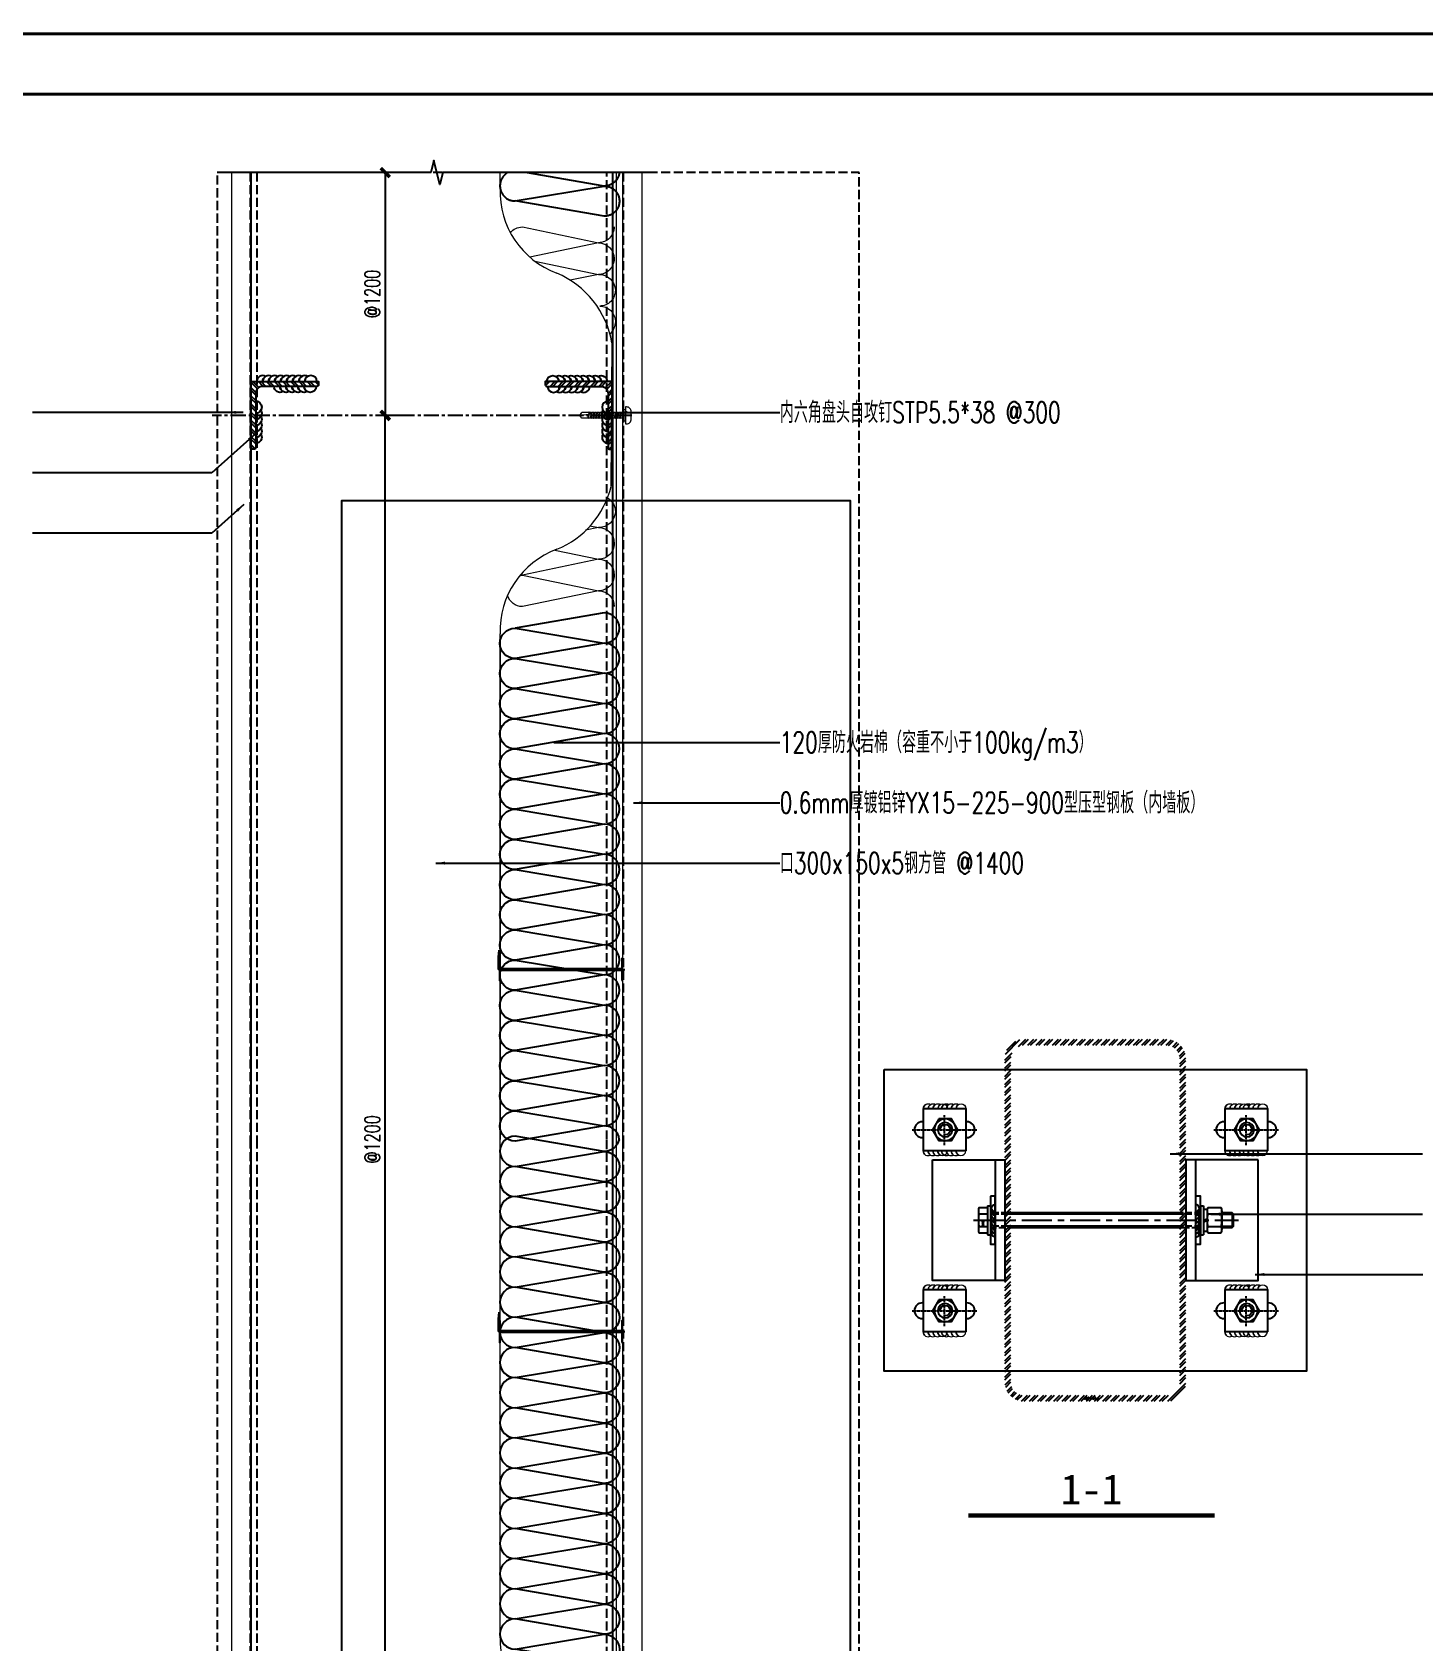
# Model space of a CAD drawing. Extents: x -160106 to 966792, y -663931 to 1550022.
# Drawn here: x -81312 to -80159, y -126827 to -125493 of the extents above; entities that cross this region are included whole.
import ezdxf
from ezdxf.enums import TextEntityAlignment as Align
from ezdxf.xclip import XClip

# ---------------------------------------------------------------- set-up
doc = ezdxf.new("R2010")
doc.units = 0
for name, pattern in [('CENTER', [2, 1.25, -0.25, 0.25, -0.25]), ('ZN-CENTER', [2, 1.25, -0.25, 0.25, -0.25]), ('ZN-DASH', [0.35, 0.25, -0.1])]:
    doc.linetypes.add(name, pattern=pattern)
for name, color, linetype in [('!ZN1-填充-8', 8, 'Continuous'), ('!ZN4-焊缝-8', 8, 'Continuous'), ('!ZN4-配件-11', 11, 'Continuous'), ('!ZN5-钢材投影-40', 40, 'Continuous'), ('!ZN5-钢材断面-2', 2, 'Continuous'), ('!ZN6-虚线-8', 8, 'ZN-DASH'), ('!ZN6-轴线-1', 1, 'ZN-CENTER'), ('!ZN7-符号-173', 173, 'Continuous'), ('0-cxFrame', 155, 'Continuous'), ('0-钢材投影', 40, 'Continuous'), ('11配件', 11, 'Continuous'), ('3符号', 173, 'Continuous'), ('DIM', 173, 'Continuous'), ('Fill', 8, 'Continuous'), ('MS-T', 40, 'Continuous'), ('TEXT', 7, 'Continuous'), ('ZX', 240, 'CENTER')]:
    doc.layers.add(name, color=color, linetype=linetype)
for name, color, linetype, lineweight in [('0-cxText', 131, 'Continuous', 25), ('0_SCREW RIVET', 4, 'Continuous', 15), ('welding', 1, 'Continuous', 18), ('彩钢板', 6, 'Continuous', 15)]:
    doc.layers.add(name, color=color, linetype=linetype, lineweight=lineweight)
doc.layers.add('0_INSULATION', color=252, linetype='Continuous', lineweight=9, transparency=0.2)
doc.layers.add('@ZN-型材编号（非打印层）', color=8, linetype='Continuous', plot=False)
doc.styles.add('cx_tuming', font='simhei.ttf')
doc.styles.add('cx_tuqian1', font='')
doc.styles.add('DHTEXT-1', font='ROMANS.shx', dxfattribs={"width": 0.7, "bigfont": 'CHINESE.shx'})
doc.styles.add('ZNTextStyle', font='ROMANS.shx', dxfattribs={"width": 0.7, "bigfont": 'CHINESE.shx'})
doc.styles.add('中南符号', font='simhei.ttf')
doc.styles.add('黑体', font='simhei.ttf', dxfattribs={"height": 12})
doc.styles.get('cx_tuqian1').set_extended_font_data('SimSun')
doc.dimstyles.new('ZN5', dxfattribs={"dimscale": 5, "dimtxt": 2.5, "dimasz": 1.5, "dimexe": 1, "dimexo": 2, "dimgap": 0.9, "dimtad": 1, "dimdec": 0, "dimdsep": 46, "dimtxsty": 'DHTEXT-1', "dimblk": 'ARCHTICK', "dimcen": 2.5, "dimclrd": 173, "dimclre": 173, "dimclrt": 7, "dimazin": 2, "dimtfac": 1, "dimtdec": 0, "dimtix": 1, "dimtmove": 2, "dimatfit": 3, "dimfxl": 0, "dimtolj": 1, "dimtzin": 0, "dimarcsym": 0})

# ---------------------------------------------------------------- blocks, each defined once
blk = doc.blocks.new('20250826140044')
at = {"layer": '0_INSULATION'}
for p, q in [((-37.4, 159.8), (-37.4, 572)), ((58.6, 572), (58.6, -628)), ((-19, 128.2), (44.1, 115.1)), ((44.1, 115.1), (-12.9, 103.2)), ((-8.7, 99.8), (44.1, 88.8)), ((44.1, 88.8), (20.6, 83.9)), ((54.6, -86.8), (55.3, 32.1)), ((36.9, -119.4), (44.2, -120.9)), ((44.2, -120.9), (33.3, -123.2)), ((7.8, -139.6), (44.2, -147.2)), ((44.2, -147.2), (-18.9, -160.3)), ((-18.9, -160.3), (44.2, -173.4)), ((44.2, -173.4), (-18.9, -186.5)), ((-37.4, -628), (-37.4, -209)), ((-37.4, -214.5), (-37.4, -628))]:
    blk.add_line(p, q, dxfattribs=at)
for centre, radius, start, end in [((34.5, 157.4), 72, 178.0446, 249.7125), ((-20.6, 19), 77, 9.828, 66.9693), ((-19, -68.8), 75.8, 292.1666, 346.2521), ((34.5, -206.5), 72, 110.2875, 181.9554)]:
    blk.add_arc(centre, radius, start, end, dxfattribs=at)
at = {"layer": '0_INSULATION', "extrusion": (0, 0, -1)}
for centre, major_axis, ratio, start_param, end_param in [((-19, 115), (0, 13.1), 0.988253, 5.406397, 6.283185), ((44.1, 128.2), (0, 13.1), 0.988253, 1.570796, 3.141593), ((44.1, 101.9), (0, 13.1), 0.988253, 0, 1.570796), ((44.1, 101.9), (0, 13.1), 0.988253, 1.570796, 3.141593), ((44.9, 75.5), (-8.4, 10.6), 0.960747, 0.629655, 2.200451), ((45.1, 75.7), (0, 13.1), 0.988253, 1.570796, 3.141593), ((45.1, 49.5), (0, 13.1), 0.988253, 0, 1.570796), ((45.1, 49.5), (0, 13.1), 0.988253, 1.570796, 2.416555), ((45.2, -107.8), (0, 13.1), 0.988253, 0.524657, 1.570796), ((44.9, -107.6), (-8.4, -10.7), 0.960759, 4.08278, 5.653576), ((44.2, -134.1), (0, 13.1), 0.988253, 0, 1.570796), ((44.2, -134.1), (0, 13.1), 0.988253, 1.570796, 3.141593), ((44.2, -160.3), (0, 13.1), 0.988253, 0, 1.570796), ((-18.9, -173.4), (0, 13.1), 0.988253, 6.139662, 6.283185), ((-18.9, -147.2), (0, 13.1), 0.988253, 3.141593, 3.269368), ((44.2, -160.3), (0, 13.1), 0.988253, 1.570796, 3.141593), ((44.2, -186.5), (0, 13.1), 0.988253, 0, 1.570796), ((-18.9, -173.4), (0, 13.1), 0.988253, 3.141593, 4.407145)]:
    blk.add_ellipse(centre, major_axis=major_axis, ratio=ratio, start_param=start_param, end_param=end_param, dxfattribs=at)
at = {"layer": 'Fill'}
for points in [[(61.1, 572, -0.355547), (48.9, 562), (-25.1, 574.7, 1), (-25.1, 549.7), (48.9, 562, -1), (48.9, 537), (-25.1, 549.7, 1), (-25.1, 524.7), (48.9, 537, -1), (48.9, 512), (-25.1, 524.7, 1), (-25.1, 499.7), (48.9, 512, -1), (48.9, 487), (-25.1, 499.7, 1), (-25.1, 474.7), (48.9, 487, -1), (48.9, 462), (-25.1, 474.7, 1), (-25.1, 449.7), (48.9, 462, -1), (48.9, 437), (-25.1, 449.7, 1), (-25.1, 424.7), (48.9, 437, -1), (48.9, 412), (-25.1, 424.7, 1), (-25.1, 399.7), (48.9, 412, -1), (48.9, 387), (-25.1, 399.7, 1), (-25.1, 374.7), (48.9, 387, -1), (48.9, 362), (-25.1, 374.7, 1), (-25.1, 349.7), (48.9, 362, -1), (48.9, 337), (-25.1, 349.7, 1), (-25.1, 324.7), (48.9, 337, -1), (48.9, 312), (-25.1, 324.7, 1), (-25.1, 299.7), (48.9, 312, -1), (48.9, 287), (-25.1, 299.7, 1), (-25.1, 274.7), (48.9, 287, -1), (48.9, 262), (-25.1, 274.7, 1), (-25.1, 249.7), (48.9, 262, -1), (48.9, 237), (-25.1, 249.7, 1), (-25.1, 224.7), (48.9, 237, -1), (48.9, 212), (-25.1, 224.7, 1), (-25.1, 199.7), (48.9, 212, -1), (48.9, 187), (-25.1, 199.7, 1), (-25.1, 174.7), (48.9, 187, -1), (48.9, 162), (-25.1, 174.7, 1), (-25.1, 149.7), (48.9, 162, -1), (48.9, 137), (-25.1, 149.7)], [(61.3, -628, 0.385563), (48.9, -616.7), (-25.1, -629.4, -1), (-25.1, -604.4), (48.9, -616.7, 1), (48.9, -591.7), (-25.1, -604.4, -1), (-25.1, -579.4), (48.9, -591.7, 1), (48.9, -566.7), (-25.1, -579.4, -1), (-25.1, -554.4), (48.9, -566.7, 1), (48.9, -541.7), (-25.1, -554.4, -1), (-25.1, -529.4), (48.9, -541.7, 1), (48.9, -516.7), (-25.1, -529.4, -1), (-25.1, -504.4), (48.9, -516.7, 1), (48.9, -491.7), (-25.1, -504.4, -1), (-25.1, -479.4), (48.9, -491.7, 1), (48.9, -466.7), (-25.1, -479.4, -1), (-25.1, -454.4), (48.9, -466.7, 1), (48.9, -441.7), (-25.1, -454.4, -1), (-25.1, -429.4), (48.9, -441.7, 1), (48.9, -416.7), (-25.1, -429.4, -1), (-25.1, -404.4), (48.9, -416.7, 1), (48.9, -391.7), (-25.1, -404.4, -1), (-25.1, -379.4), (48.9, -391.7, 1), (48.9, -366.7), (-25.1, -379.4, -1), (-25.1, -354.4), (48.9, -366.7, 1), (48.9, -341.7), (-25.1, -354.4, -1), (-25.1, -329.4), (48.9, -341.7, 1), (48.9, -316.7), (-25.1, -329.4, -1), (-25.1, -304.4), (48.9, -316.7, 1), (48.9, -291.7), (-25.1, -304.4, -1), (-25.1, -279.4), (48.9, -291.7, 1), (48.9, -266.7), (-25.1, -279.4, -1), (-25.1, -254.4), (48.9, -266.7, 1), (48.9, -241.7), (-25.1, -254.4, -1), (-25.1, -229.4), (48.9, -241.7, 1), (48.9, -216.7), (-25.1, -229.4, -1), (-25.1, -204.4), (48.9, -216.7, 1), (48.9, -191.7), (-25.1, -204.4)]]:
    blk.add_lwpolyline(points, format="xyb", dxfattribs=at)
blk = doc.blocks.new('ZN-角钢56X56X4')
at = {"layer": '!ZN1-填充-8'}
h = blk.add_hatch(dxfattribs=at)
h.set_pattern_fill('ANSI32', color=256, scale=0.5, style=0)
edge = h.paths.add_edge_path()
edge.add_line((0, 0), (0, 56))
edge.add_line((0, 56), (2.7, 56))
edge.add_arc((2.7, 54.7), 1.33, 360, 450, ccw=False)
edge.add_line((4, 54.7), (4, 10))
edge.add_arc((10, 10), 6, 180, 270)
edge.add_line((10, 4), (54.7, 4))
edge.add_arc((54.7, 2.7), 1.33, 360, 450, ccw=False)
edge.add_line((56, 2.7), (56, 0))
edge.add_line((56, 0), (0, 0))
at = {"layer": '!ZN5-钢材断面-2'}
blk.add_lwpolyline([(0, 0), (0, 56), (2.7, 56, -0.414214), (4, 54.7), (4, 10, 0.414214), (10, 4), (54.7, 4, -0.414214), (56, 2.7), (56, 0), (0, 0)], format="xyb", dxfattribs=at)
blk = doc.blocks.new('*U1072')
at = {"layer": '!ZN5-钢材断面-2', "extrusion": (0, 0, -1), "zscale": -1, "rotation": 90}
blk.add_blockref('ZN-角钢56X56X4', (0, 0), dxfattribs=at)
blk = doc.blocks.new('$紧固件$00000145')
at = {"layer": '0_SCREW RIVET'}
for p, q in [((-1.7, 9.4), (-1.7, 7.2)), ((-1.7, 6.7), (-1.7, 5)), ((-1.7, 4.5), (-1.7, 2.8)), ((-1.7, 2.3), (-1.7, 0.6)), ((-1.7, 0.1), (-1.7, -1.6)), ((2.8, 9.4), (2.8, 7.6)), ((2.8, 7.1), (2.8, 5.4)), ((2.8, 4.9), (2.8, 3.2)), ((2.8, 2.7), (2.8, 1)), ((2.8, 0.5), (2.8, -1.2)), ((-1.7, -2.1), (-1.7, -3.8)), ((-1.7, -4.3), (-1.7, -6)), ((-1.7, -6.5), (-1.7, -8.2)), ((-1.7, -8.7), (-1.7, -10.5)), ((-1.7, -11), (-1.7, -12.7)), ((-1.7, -13.2), (-1.7, -14.9)), ((2.8, -1.7), (2.8, -3.4)), ((2.8, -3.9), (2.8, -5.6)), ((2.8, -6.1), (2.8, -7.8)), ((2.8, -8.3), (2.8, -10.1)), ((2.8, -10.6), (2.8, -12.3)), ((2.8, -12.8), (2.8, -14.5)), ((-1.7, -15.4), (-1.7, -17.1)), ((-1.7, -17.6), (-1.7, -19.3)), ((-1.7, -19.8), (-1.7, -24.8)), ((-1.7, -24.8), (0.5, -26.6)), ((0.5, -26.6), (2.8, -24.8)), ((2.8, -15), (2.8, -16.7)), ((2.8, -17.2), (2.8, -18.9)), ((2.8, -19.4), (2.8, -24.8))]:
    blk.add_line(p, q, dxfattribs=at)
blk.add_lwpolyline([(-6.5, 12.1, -0.414214), (-2.5, 16.1), (3.5, 16.1, -0.414214), (7.5, 12.1), (7.5, 12.2), (7.5, 11.4), (-6.5, 11.4), (-6.5, 12.2)], format="xyb", close=True, dxfattribs=at)
for points in [[(-4, 11.4), (5, 11.4), (5, 9.4), (-4, 9.4)], [(-1.7, 6.7), (2.8, 7.1), (3.3, 7.4), (2.8, 7.6), (-1.7, 7.2), (-2.2, 6.9)], [(-1.7, 4.5), (2.8, 4.9), (3.3, 5.2), (2.8, 5.4), (-1.7, 5), (-2.2, 4.7)], [(-1.7, 2.3), (2.8, 2.7), (3.3, 3), (2.8, 3.2), (-1.7, 2.8), (-2.2, 2.5)], [(-1.7, 0.1), (2.8, 0.5), (3.3, 0.8), (2.8, 1), (-1.7, 0.6), (-2.2, 0.3)], [(-1.7, -2.1), (2.8, -1.7), (3.3, -1.4), (2.8, -1.2), (-1.7, -1.6), (-2.2, -1.9)], [(-1.7, -4.3), (2.8, -3.9), (3.3, -3.6), (2.8, -3.4), (-1.7, -3.8), (-2.2, -4.1)], [(-1.7, -6.5), (2.8, -6.1), (3.3, -5.8), (2.8, -5.6), (-1.7, -6), (-2.2, -6.3)], [(-1.7, -8.7), (2.8, -8.3), (3.3, -8.1), (2.8, -7.8), (-1.7, -8.2), (-2.2, -8.5)], [(-1.7, -11), (2.8, -10.6), (3.3, -10.3), (2.8, -10.1), (-1.7, -10.5), (-2.2, -10.7)], [(-1.7, -13.2), (2.8, -12.8), (3.3, -12.5), (2.8, -12.3), (-1.7, -12.7), (-2.2, -13)], [(-1.7, -15.4), (2.8, -15), (3.3, -14.7), (2.8, -14.5), (-1.7, -14.9), (-2.2, -15.2)], [(-1.7, -17.6), (2.8, -17.2), (3.3, -16.9), (2.8, -16.7), (-1.7, -17.1), (-2.2, -17.4)]]:
    blk.add_lwpolyline(points, close=True, dxfattribs=at)
for points in [[(1.7, -19), (-1.7, -19.3), (-2.2, -19.6), (-1.7, -19.8), (1.6, -19.5)], [(0.5, -26.6), (1.9, -18), (2.5, -19.4), (2.5, -19.4), (2.8, -19.9)], [(2.3, -18.9), (2.8, -18.9), (3.3, -19.1), (2.8, -19.4), (2.5, -19.4)]]:
    blk.add_lwpolyline(points, dxfattribs=at)
blk = doc.blocks.new('20250829164118')
at = {"layer": '!ZN4-焊缝-8', "color": 8, "ltscale": 20}
for points in [[(50.7, 1256, 1), (40.7, 1256, -0.267949), (43.2, 1260.3, 0.57735), (35.7, 1256, -0.267949), (38.2, 1260.3, 0.57735), (30.7, 1256, -0.267949), (33.2, 1260.3, 0.57735), (25.7, 1256, -0.267949), (28.2, 1260.3, 0.57735), (20.7, 1256, -0.267949), (23.2, 1260.3, 0.57735), (15.7, 1256, -0.267949), (18.2, 1260.3, 0.57735), (10.7, 1256, -0.267949), (13.2, 1260.3, 0.57735), (5.7, 1256, -0.267949), (8.2, 1260.3, 0.57735), (0.7, 1256)], [(241.3, 1256, -1), (251.3, 1256, 0.267949), (248.8, 1260.3, -0.57735), (256.3, 1256, 0.267949), (253.8, 1260.3, -0.57735), (261.3, 1256, 0.267949), (258.8, 1260.3, -0.57735), (266.3, 1256, 0.267949), (263.8, 1260.3, -0.57735), (271.3, 1256, 0.267949), (268.8, 1260.3, -0.57735), (276.3, 1256, 0.267949), (273.8, 1260.3, -0.57735), (281.3, 1256, 0.267949), (278.8, 1260.3, -0.57735), (286.3, 1256, 0.267949), (283.8, 1260.3, -0.57735), (291.3, 1256)], [(50.1, 1252, -1), (40.1, 1252, 0.267949), (42.6, 1247.7, -0.57735), (35.1, 1252, 0.267949), (37.6, 1247.7, -0.57735), (30.1, 1252, 0.267949), (32.6, 1247.7, -0.57735), (25.1, 1252, 0.267949), (27.6, 1247.7, -0.57735), (20.1, 1252, 0.267949), (22.6, 1247.7, -0.57735), (15.1, 1252)], [(241.9, 1252, 1), (251.9, 1252, -0.267949), (249.4, 1247.7, 0.57735), (256.9, 1252, -0.267949), (254.4, 1247.7, 0.57735), (261.9, 1252, -0.267949), (259.4, 1247.7, 0.57735), (266.9, 1252, -0.267949), (264.4, 1247.7, 0.57735), (271.9, 1252, -0.267949), (269.4, 1247.7, 0.57735), (276.9, 1252)], [(0, 1239.8, -1), (0, 1229.8, 0.267949), (4.3, 1232.3, -0.57735), (0, 1224.8, 0.267949), (4.3, 1227.3, -0.57735), (0, 1219.8, 0.267949), (4.3, 1222.3, -0.57735), (0, 1214.8, 0.267949), (4.3, 1217.3, -0.57735), (0, 1209.8, 0.267949), (4.3, 1212.3, -0.57735), (0, 1204.8)], [(292, 1239.8, 1), (292, 1229.8, -0.267949), (287.7, 1232.3, 0.57735), (292, 1224.8, -0.267949), (287.7, 1227.3, 0.57735), (292, 1219.8, -0.267949), (287.7, 1222.3, 0.57735), (292, 1214.8, -0.267949), (287.7, 1217.3, 0.57735), (292, 1209.8, -0.267949), (287.7, 1212.3, 0.57735), (292, 1204.8)]]:
    blk.add_lwpolyline(points, format="xyb", dxfattribs=at)
at = {"layer": '!ZN5-钢材投影-40'}
for p, q in [((-4, 1828), (-4, 628)), ((296, 628), (296, 1828)), ((-4, 628), (-4, 32)), ((296, 32), (296, 628))]:
    blk.add_line(p, q, dxfattribs=at)
at = {"layer": '!ZN6-虚线-8', "ltscale": 30}
for p, q in [((-4.6, 1828), (-4.6, 628)), ((1, 1828), (1, 628)), ((291, 628), (291, 1828)), ((304.6, 1828), (304.6, 628)), ((-4.6, 628), (-4.6, 0)), ((1, 628), (1, 32)), ((291, 32), (291, 628)), ((304.6, 628), (304.6, 0.9))]:
    blk.add_line(p, q, dxfattribs=at)
at = {"layer": '彩钢板'}
for p, q in [((-20, 1828), (-20, 628)), ((-4, 1828), (-4, 628)), ((304, 1828), (304, 628)), ((320, 1828), (320, 628)), ((-20, 628), (-20, 0)), ((-4, 628), (-4, 0)), ((304, 628), (304, 0.9)), ((320, 628), (320, 0.9))]:
    blk.add_line(p, q, dxfattribs=at)
at = {"layer": '!ZN5-钢材断面-2', "xscale": -1, "rotation": 180}
blk.add_blockref('*U1072', (-4, 1256), dxfattribs=at)
at = {"layer": '!ZN5-钢材断面-2', "rotation": 180}
blk.add_blockref('*U1072', (296, 1256), dxfattribs=at)
at = {"xscale": -1, "rotation": 270}
blk.add_blockref('$紧固件$00000145', (295.2, 1227.5), dxfattribs=at)
at = {"layer": 'Fill', "ltscale": 30}
blk.add_blockref('20250826140044', (240, 1256), dxfattribs=at)
ref = blk.add_blockref('20250826140044', (240, 56), dxfattribs=at)
XClip(ref).set_block_clipping_path([(-168.933597787, -56), (253.067078485, 1101.0700885619)])
blk = doc.blocks.new('TK22.A2 L(Dragon)')
at = {"layer": '0-cxFrame', "color": 7, "const_width": 0.5}
blk.add_lwpolyline([(0, 0), (-594, 0), (-594, 420), (0, 420)], close=True, dxfattribs=at)
at = {"layer": '0-cxFrame', "const_width": 0.5}
blk.add_lwpolyline([(-80, 10), (-574, 10), (-574, 410), (-80, 410)], close=True, dxfattribs=at)
at = {"style": '黑体', "flags": 4}
blk.add_attdef('图幅', text='', height=3.3, dxfattribs=at).set_placement((-40, 3), align=Align.RIGHT)
at = {"layer": '0-cxText', "flags": 4}
for tag, height, style, p in [('建设单位', 3.5, 'cx_tuming', (-45, 240)), ('项目名称', 3.5, 'cx_tuming', (-45, 210)), ('子项名称', 3.5, 'cx_tuming', (-45, 180)), ('工程编号', 3.3, 'cx_tuqian1', (-35, 165)), ('图名1', 3.5, 'cx_tuming', (-45, 87)), ('图名2', 3.5, 'cx_tuming', (-45, 79)), ('图名3', 3.5, 'cx_tuming', (-45, 71)), ('出图日期', 3.3, 'cx_tuqian1', (-39, 60)), ('专业', 3.3, 'cx_tuqian1', (-55, 52)), ('图号', 3.3, 'cx_tuqian1', (-55, 44)), ('版次', 3.3, 'cx_tuqian1', (-20, 44))]:
    blk.add_attdef(tag, text='', height=height, dxfattribs=dict(at, style=style)).set_placement(p, align=Align.MIDDLE)
at = {"layer": 'Defpoints', "color": 6, "flags": 4}
for tag, height, style, p in [('tufu', 3.3, '黑体', (-12, 12)), ('dwfname', 4, 'cx_tuqian1', (-80, 3))]:
    blk.add_attdef(tag, text='', height=height, dxfattribs=dict(at, style=style)).set_placement(p, align=Align.RIGHT)
blk = doc.blocks.new('_ArchTick')
at = {"color": 0, "linetype": 'ByBlock', "const_width": 0.4}
blk.add_lwpolyline([(-0.5, -0.5), (0.5, 0.5)], dxfattribs=at)
blk = doc.blocks.new('*D2015')
at = {"layer": 'Defpoints', "color": 0, "ltscale": 50, "transparency": 16777216}
for p in [(-81019.6, -125810.6), (-80989.2, -125810.6), (-80989.2, -127010.6)]:
    blk.add_point(p, dxfattribs=at)
at = {"layer": 'DIM', "color": 173, "linetype": 'ByBlock', "lineweight": -2, "ltscale": 50, "transparency": 16777216}
for p, q in [((-80999.2, -125810.6), (-81024.6, -125810.6)), ((-81019.6, -127010.6), (-81019.6, -125810.6)), ((-80999.2, -127010.6), (-81024.6, -127010.6))]:
    blk.add_line(p, q, dxfattribs=at)
at = {"layer": 'DIM', "color": 173, "lineweight": -2, "ltscale": 50, "transparency": 16777216, "xscale": 7.5, "yscale": 7.5, "zscale": 7.5}
for p, rotation in [((-81019.6, -125810.6), 90), ((-81019.6, -127010.6), 270)]:
    blk.add_blockref('_ArchTick', p, dxfattribs=dict(at, rotation=rotation))
at = {"layer": 'DIM', "color": 7, "ltscale": 50, "transparency": 16777216, "insert": (-81030.4, -126410.6), "char_height": 12.5, "attachment_point": 5, "rotation": 90, "style": 'DHTEXT-1'}
blk.add_mtext('\\A1;@1200', dxfattribs=at)
blk = doc.blocks.new('*D2016')
at = {"layer": 'Defpoints', "color": 0, "ltscale": 50, "transparency": 16777216}
for p in [(-80989.2, -125609.4), (-81019.6, -125810.6), (-80989.2, -125810.6)]:
    blk.add_point(p, dxfattribs=at)
at = {"layer": 'DIM', "color": 173, "linetype": 'ByBlock', "lineweight": -2, "ltscale": 50, "transparency": 16777216}
for p, q in [((-80999.2, -125609.4), (-81024.6, -125609.4)), ((-81019.6, -125609.4), (-81019.6, -125810.6)), ((-80999.2, -125810.6), (-81024.6, -125810.6))]:
    blk.add_line(p, q, dxfattribs=at)
at = {"layer": 'DIM', "color": 173, "lineweight": -2, "ltscale": 50, "transparency": 16777216, "xscale": 7.5, "yscale": 7.5, "zscale": 7.5}
for p, rotation in [((-81019.6, -125609.4), 90), ((-81019.6, -125810.6), 270)]:
    blk.add_blockref('_ArchTick', p, dxfattribs=dict(at, rotation=rotation))
at = {"layer": 'DIM', "color": 7, "ltscale": 50, "transparency": 16777216, "insert": (-81030.4, -125710), "char_height": 12.5, "attachment_point": 5, "rotation": 90, "style": 'DHTEXT-1'}
blk.add_mtext('\\A1;@1200', dxfattribs=at)
blk = doc.blocks.new('20250826093255')
at = {"layer": '!ZN1-填充-8'}
h = blk.add_hatch(dxfattribs=at)
h.set_pattern_fill('ANSI32', color=256, style=0)
h.set_pattern_definition([(45, (-75, 0), (-3.367596, 3.367596), []), (45, (-72.755, 0), (-3.367596, 3.367596), [])])
h.paths.add_polyline_path([(75, 284, 0.414214), (59, 300), (-59, 300, 0.414214), (-75, 284), (-75, 16, 0.414214), (-59, 0), (59, 0, 0.414214), (75, 16)])
h.paths.add_polyline_path([(70, 16, -0.414214), (59, 5), (-59, 5, -0.414214), (-70, 16), (-70, 284, -0.414214), (-59, 295), (59, 295, -0.414214), (70, 284)], flags=16)
at = {"layer": '@ZN-型材编号（非打印层）', "style": 'ZNTextStyle', "width": 0.7}
blk.add_text('300x150x5', height=2, dxfattribs=at).set_placement((-3.1, 2.4), align=Align.MIDDLE_CENTER)
blk = doc.blocks.new('*U2027')
at = {"const_width": 0.7}
blk.add_lwpolyline([(0, 0), (40.86, 0)], dxfattribs=at)
at = {"color": 0, "style": '中南符号', "flags": 8}
blk.add_attdef('图名', text='', height=5, dxfattribs=at).set_placement((20.43, 1.85), align=Align.CENTER)
blk.add_attdef('比例', (43.66, 1.85), '', height=4, dxfattribs=at)
blk = doc.blocks.new('*U2147')
at = {"linetype": 'ByBlock', "ltscale": 15}
for points in [[(-0.5, 102), (-9, 102), (-9, 101.4), (-0.6, 101.4)], [(0.6, 101.4), (9, 101.4), (9, 102), (1.2, 102)]]:
    blk.add_lwpolyline(points, dxfattribs=at)
blk.add_lwpolyline([(0.6, 0.6), (0.6, 101.4, -0.414214), (1.2, 102), (10.9, 102), (14.3, 102.6), (10.9, 103.2), (1.2, 103.2, 0.414214), (-0.6, 101.4), (-0.6, 0.6)], format="xyb", dxfattribs=at)
at = {"color": 0, "linetype": 'ZN-CENTER', "ltscale": 6}
blk.add_lwpolyline([(16.1, 102.6), (1.2, 102.6, 0.414214), (0, 101.4), (0, -1.8)], format="xyb", dxfattribs=at)
at = {"linetype": 'ByBlock', "ltscale": 15}
blk.add_lwpolyline([(-9, 0.6), (-9, 0), (9, 0), (9, 0.6)], close=True, dxfattribs=at)
blk = doc.blocks.new('A$C3DC52B31')
at = {"layer": '11配件', "ltscale": 2}
blk.add_lwpolyline([(-30.3, -16), (-25.1, -25), (-30.3, -34), (-40.7, -34), (-45.9, -25), (-40.7, -16)], close=True, dxfattribs=at)
for radius in [9, 6]:
    blk.add_circle((-35.5, -25), radius, dxfattribs=at)
at = {"layer": '11配件'}
blk.add_arc((-35.5, -25), 4.25, 0, 270, dxfattribs=at)
at = {"layer": 'MS-T'}
blk.add_lwpolyline([(-52.5, -42.5), (-17.5, -42.5), (-17.5, -7.5), (-52.5, -7.5), (-52.5, -42.5)], close=True, dxfattribs=at)
for points in [[(-52.5, -31.5), (-53.5, -31.5, -1), (-53.5, -18.5), (-53.5, -18.5), (-52.5, -18.5)], [(-17.5, -18.5), (-16.5, -18.5), (-16.5, -18.5, -1), (-16.5, -31.5), (-16.5, -31.5), (-17.5, -31.5)]]:
    blk.add_lwpolyline(points, format="xyb", dxfattribs=at)
at = {"layer": 'welding'}
for points in [[(-34.6, -4, -0.267949), (-32.6, -7.5, 0.57735), (-38.6, -4, -0.267949), (-36.6, -7.5, 0.57735), (-42.6, -4, -0.267949), (-40.6, -7.5, 0.57735), (-46.6, -4, -0.267949), (-44.6, -7.5, 1), (-52.6, -7.5)], [(-19.5, -4, -0.267949), (-17.5, -7.5, 0.57735), (-23.5, -4, -0.267949), (-21.5, -7.5, 0.57735), (-27.5, -4, -0.267949), (-25.5, -7.5, 0.57735), (-31.5, -4, -0.267949), (-29.5, -7.5, 1), (-37.5, -7.5)], [(-34.5, -46, 0.267949), (-32.5, -42.5, -0.57735), (-38.5, -46, 0.267949), (-36.5, -42.5, -0.57735), (-42.5, -46, 0.267949), (-40.5, -42.5, -0.57735), (-46.5, -46, 0.267949), (-44.5, -42.5, -1), (-52.5, -42.5)], [(-19.3, -46, 0.267949), (-17.3, -42.5, -0.57735), (-23.3, -46, 0.267949), (-21.3, -42.5, -0.57735), (-27.3, -46, 0.267949), (-25.3, -42.5, -0.57735), (-31.3, -46, 0.267949), (-29.3, -42.5, -1), (-37.3, -42.5)]]:
    blk.add_lwpolyline(points, format="xyb", dxfattribs=at)
at = {"layer": 'ZX', "ltscale": 0.5}
for p, q in [((-35, -37.7), (-35, -12.9)), ((-8.2, -25), (-61.6, -25))]:
    blk.add_line(p, q, dxfattribs=at)

msp = doc.modelspace()

# ---------------------------------------------------------------- linework, layer by layer
at = {"layer": '!ZN4-焊缝-8', "ltscale": 20}
for points in [[(-80514.03, -126491.49, -0.5773503), (-80516.63, -126486.99, 0.2679492), (-80514.03, -126488.49, -0.5773503), (-80516.63, -126483.99, 0.2679492), (-80514.03, -126485.49, -0.5773503), (-80516.63, -126480.99, 0.2679492), (-80514.03, -126482.49, -0.5773503), (-80516.63, -126477.99, 0.2679492), (-80514.03, -126479.49, -0.5773503), (-80516.63, -126474.99, 0.2679492), (-80514.03, -126476.49, -0.5773503), (-80516.63, -126471.99, 0.2679492), (-80514.03, -126473.49, -0.5773503), (-80516.63, -126468.99, 0.2679492), (-80514.03, -126470.49, -1), (-80514.03, -126464.49, -1)], [(-80348.03, -126491.49, 0.5773503), (-80345.44, -126486.99, -0.2679492), (-80348.03, -126488.49, 0.5773503), (-80345.44, -126483.99, -0.2679492), (-80348.03, -126485.49, 0.5773503), (-80345.44, -126480.99, -0.2679492), (-80348.03, -126482.49, 0.5773503), (-80345.44, -126477.99, -0.2679492), (-80348.03, -126479.49, 0.5773503), (-80345.44, -126474.99, -0.2679492), (-80348.03, -126476.49, 0.5773503), (-80345.44, -126471.99, -0.2679492), (-80348.03, -126473.49, 0.5773503), (-80345.44, -126468.99, -0.2679492), (-80348.03, -126470.49, 1), (-80348.03, -126464.49, 1)]]:
    msp.add_lwpolyline(points, format="xyb", dxfattribs=at)
at = {"layer": '!ZN4-配件-11'}
for p, q in [((-80527.53, -126467.09), (-80520.53, -126467.09)), ((-80520.53, -126465.49), (-80520.53, -126489.49)), ((-80520.53, -126465.49), (-80518.03, -126465.49)), ((-80518.03, -126465.49), (-80518.03, -126489.49)), ((-80344.03, -126465.49), (-80341.53, -126465.49)), ((-80344.03, -126465.49), (-80344.03, -126489.49)), ((-80341.53, -126465.49), (-80341.53, -126489.49)), ((-80337.93, -126467.09), (-80326.73, -126467.09)), ((-80528.03, -126469.69), (-80528.03, -126485.28)), ((-80527.53, -126472.29), (-80520.53, -126472.29)), ((-80341.53, -126468.29), (-80341.53, -126486.69)), ((-80341.53, -126468.29), (-80338.43, -126468.29)), ((-80341.53, -126477.49), (-80338.43, -126476.36)), ((-80341.53, -126478.97), (-80338.43, -126477.84)), ((-80338.43, -126468.29), (-80338.43, -126486.69)), ((-80338.43, -126469.69), (-80338.43, -126485.28)), ((-80337.93, -126472.29), (-80326.73, -126472.29)), ((-80326.23, -126469.69), (-80326.23, -126485.28)), ((-80317.58, -126471.49), (-80317.58, -126483.49)), ((-80527.53, -126482.68), (-80520.53, -126482.68)), ((-80527.53, -126487.88), (-80520.53, -126487.88)), ((-80520.53, -126489.49), (-80518.03, -126489.49)), ((-80344.03, -126489.49), (-80341.53, -126489.49)), ((-80341.53, -126486.69), (-80338.43, -126486.69)), ((-80337.93, -126482.68), (-80326.73, -126482.68)), ((-80337.93, -126487.88), (-80326.73, -126487.88))]:
    msp.add_line(p, q, dxfattribs=at)
for points in [[(-80358.03, -126471.49), (-80504.03, -126471.49)], [(-80358.03, -126472.43), (-80504.03, -126472.43)], [(-80326.23, -126483.49), (-80317.58, -126483.49), (-80316.63, -126482.54), (-80316.63, -126472.43), (-80317.58, -126471.49), (-80326.23, -126471.49)], [(-80326.23, -126472.43), (-80316.63, -126472.43)], [(-80358.03, -126482.54), (-80504.03, -126482.54)], [(-80504.03, -126483.49), (-80358.03, -126483.49)], [(-80326.23, -126482.54), (-80316.63, -126482.54)]]:
    msp.add_lwpolyline(points, dxfattribs=at)
for centre, radius, start, end in [((-80521.03, -126469.69), 7, 158.21321, 201.78679), ((-80331.43, -126469.69), 7, 158.21321, 201.78679), ((-80333.23, -126469.69), 7, 338.21321, 21.78679), ((-80500.78, -126477.49), 27.25, 169.00727, 190.99273), ((-80311.18, -126477.49), 27.25, 169.00727, 190.99273), ((-80353.48, -126477.49), 27.25, 349.00727, 10.99273), ((-80521.03, -126485.28), 7, 158.21321, 201.78679), ((-80331.43, -126485.28), 7, 158.21321, 201.78679), ((-80333.23, -126485.28), 7, 338.21321, 21.78679)]:
    msp.add_arc(centre, radius, start, end, dxfattribs=at)
at = {"layer": '!ZN5-钢材投影-40', "ltscale": 50}
for p, q in [((-80514.03, -126427.49), (-80514.03, -126527.49)), ((-80348.03, -126427.49), (-80348.03, -126527.49))]:
    msp.add_line(p, q, dxfattribs=at)
at = {"layer": '!ZN5-钢材投影-40'}
for points in [[(-80566.03, -126427.49), (-80506.03, -126427.49), (-80506.03, -126527.49), (-80566.03, -126527.49)], [(-80296.03, -126427.49), (-80356.03, -126427.49), (-80356.03, -126527.49), (-80296.03, -126527.49)], [(-80518.03, -126457.49), (-80518.03, -126497.49), (-80514.03, -126497.49), (-80514.03, -126457.49)], [(-80348.03, -126457.49), (-80348.03, -126497.49), (-80344.03, -126497.49), (-80344.03, -126457.49)]]:
    msp.add_lwpolyline(points, close=True, dxfattribs=at)
at = {"layer": '!ZN6-虚线-8', "color": 8, "linetype": 'ZN-DASH', "ltscale": 20}
for points in [[(-80518.03, -126471.49), (-80518.03, -126483.49), (-80504.03, -126483.49)], [(-80504.03, -126471.49), (-80518.03, -126471.49)], [(-80504.03, -126472.43), (-80518.03, -126472.43)], [(-80358.03, -126483.49), (-80344.03, -126483.49), (-80344.03, -126471.49), (-80358.03, -126471.49)], [(-80344.03, -126472.43), (-80358.03, -126472.43)], [(-80504.03, -126482.54), (-80518.03, -126482.54)], [(-80344.03, -126482.54), (-80358.03, -126482.54)]]:
    msp.add_lwpolyline(points, dxfattribs=at)
at = {"layer": '!ZN6-轴线-1', "color": 1, "linetype": 'ZN-CENTER', "ltscale": 20}
msp.add_line((-80532.07, -126477.49), (-80312.59, -126477.49), dxfattribs=at)
at = {"layer": '0-钢材投影', "ltscale": 10}
msp.add_lwpolyline([(-80606.03, -126352.49), (-80256.03, -126352.49), (-80256.03, -126602.49), (-80606.03, -126602.49)], close=True, dxfattribs=at)

# ---------------------------------------------------------------- block references
at = {"layer": '!ZN6-虚线-8', "ltscale": 30}
ref = msp.add_blockref('20250829164118', (-81126.97, -127038.59), dxfattribs=at)
XClip(ref).set_block_clipping_path([(-31.9999998513, -360.194662307), (500.0336093684, 1429.2031525926)])
at = {"layer": '!ZN7-符号-173', "color": 7, "ltscale": 30}
ref = msp.add_blockref('*U2027', (-80536.4, -126722.28), dxfattribs=dict(at, xscale=5, yscale=5, zscale=5))
ref.add_attrib('图名', '1-1', dxfattribs={"layer": '0', "color": 0, "height": 25, "style": '中南符号'}).set_placement((-80434.24, -126713.05), align=Align.CENTER)
at = {"ltscale": 500}
msp.add_blockref('20250826093255', (-80431.03, -126627.49), dxfattribs=at)
at = {"xscale": -1}
for p in [(-80591.03, -126377.49), (-80341.03, -126377.49), (-80591.03, -126527.49), (-80341.03, -126527.49)]:
    msp.add_blockref('A$C3DC52B31', p, dxfattribs=at)

# ---------------------------------------------------------------- texts
at = {"layer": '!ZN4-配件-11', "style": 'DHTEXT-1', "width": 0.7}
msp.add_text('M16', height=1.8, rotation=90, dxfattribs=at).set_placement((-80523.28, -126480.25), align=Align.CENTER)

# ---------------------------------------------------------------- leaders
at = {"layer": 'DIM'}
for points in [[(-80369.11, -126422.47), (-80240.68, -126422.47), (-80160, -126422.47)], [(-80335.36, -126472.47), (-80221.81, -126472.47), (-80160, -126472.47)], [(-80298.54, -126522.47), (-80216.73, -126522.47), (-80159.75, -126522.47)]]:
    msp.add_leader(points, dimstyle='ZN5', dxfattribs=at)

# ---------------------------------------------------------------- next in the draw order: linework, layer by layer
at = {"layer": '3符号'}
msp.add_lwpolyline([(-80794.97, -125609.38), (-80971.97, -125609.38), (-80974.47, -125619.38), (-80979.47, -125599.38), (-80981.97, -125609.38), (-81158.97, -125609.38)], dxfattribs=at)
at = {"layer": 'ZX', "ltscale": 10}
msp.add_line((-80815.24, -125810.59), (-81163.07, -125810.59), dxfattribs=at)

# ---------------------------------------------------------------- next in the draw order: block references
at = {"layer": '!ZN4-配件-11', "color": 1, "rotation": 90}
for p in [(-80822.97, -126269.76), (-80822.97, -126569.76)]:
    msp.add_blockref('*U2147', p, dxfattribs=at)
at = {"layer": '0-cxFrame', "xscale": 5, "yscale": 5, "zscale": 5}
msp.add_blockref('TK22.A2 L(Dragon)', (-79329.4, -127594.33), dxfattribs=at)

# ---------------------------------------------------------------- next in the draw order: texts
at = {"layer": 'TEXT', "ltscale": 50, "style": 'DHTEXT-1', "width": 0.7}
for s, p in [('内六角盘头自攻钉STP5.5*38 @300', (-80692.63, -125808.12)), ('120厚防火岩棉（容重不小于100kg/m3）', (-80692.63, -126081.6)), ('0.6mm厚镀铝锌YX15-225-900型压型钢板（内墙板）', (-80692.63, -126131.6)), ('口300x150x5钢方管 @1400', (-80692.63, -126181.6))]:
    msp.add_text(s, height=17.5, dxfattribs=at).set_placement(p, align=Align.MIDDLE_LEFT)

# ---------------------------------------------------------------- next in the draw order: dimensions: what is measured, and where the dimension line sits
at = {"layer": 'DIM', "ltscale": 50}
for p1, picture, middle in [((-80989.16, -125609.38), '*D2016', (-81030.38, -125709.98)), ((-80989.16, -127010.59), '*D2015', (-81030.38, -126410.59))]:
    dim = msp.add_linear_dim(base=(-81019.63, -125810.59), p1=p1, p2=(-80989.16, -125810.59), angle=90, text='@1200', dimstyle='ZN5', dxfattribs=at)
    dim.commit()
    dim.dimension.update_dxf_attribs({"geometry": picture, "text_midpoint": middle})

# ---------------------------------------------------------------- next in the draw order: leaders
at = {"layer": 'DIM'}
for points in [[(-81137.33, -125808.12), (-81230.9, -125808.12), (-81312.04, -125808.12)], [(-80826.37, -125808.12), (-80773.77, -125808.12), (-80692.63, -125808.12)], [(-81126.97, -125825.62), (-81163.26, -125858.12), (-81312.04, -125858.12)], [(-81136.8, -125884.42), (-81163.26, -125908.12), (-81312.04, -125908.12)], [(-80879.95, -126081.6), (-80773.77, -126081.6), (-80692.63, -126081.6)], [(-80813.95, -126131.6), (-80773.77, -126131.6), (-80692.63, -126131.6)], [(-80977.67, -126181.6), (-80773.77, -126181.6), (-80692.63, -126181.6)]]:
    msp.add_leader(points, dimstyle='ZN5', dxfattribs=at)

doc.saveas('drawing.dxf')
